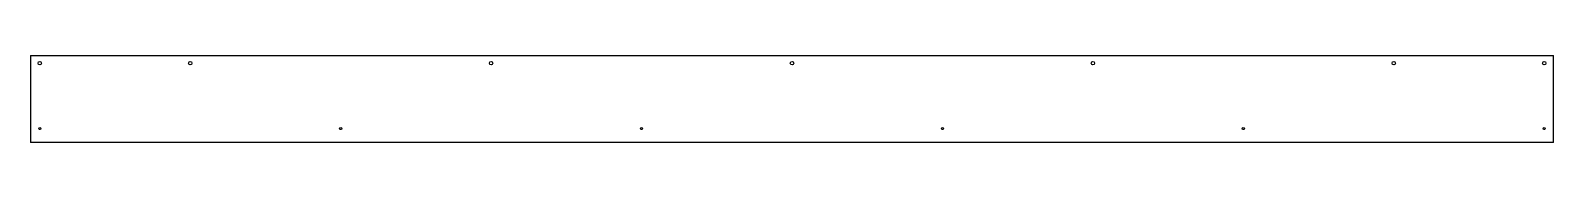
# Model space of a CAD drawing. Header units: millimetres. Extents: x 0 to 2941, y 0 to 168.
import ezdxf

# ---------------------------------------------------------------- set-up
doc = ezdxf.new("R2010")
doc.units = ezdxf.units.MM

msp = doc.modelspace()

# ---------------------------------------------------------------- linework, layer by layer
at = {"color": 7, "linetype": 'Continuous', "lineweight": 25}
for p, q in [((0, 168.4), (2941, 168.4)), ((0, 168.4), (0, 0)), ((2941, 0), (2941, 168.4)), ((2941, 0), (0, 0))]:
    msp.add_line(p, q, dxfattribs=at)
for centre, radius in [((18, 153.4), 3.25), ((308.5, 153.4), 3.25), ((889.5, 153.4), 3.25), ((1470.5, 153.4), 3.25), ((2051.5, 153.4), 3.25), ((2632.5, 153.4), 3.25), ((2923, 153.4), 3.25), ((18, 27), 2), ((599, 27), 2), ((1180, 27), 2), ((1761, 27), 2), ((2342, 27), 2), ((2923, 27), 2)]:
    msp.add_circle(centre, radius, dxfattribs=at)

doc.saveas('drawing.dxf')
